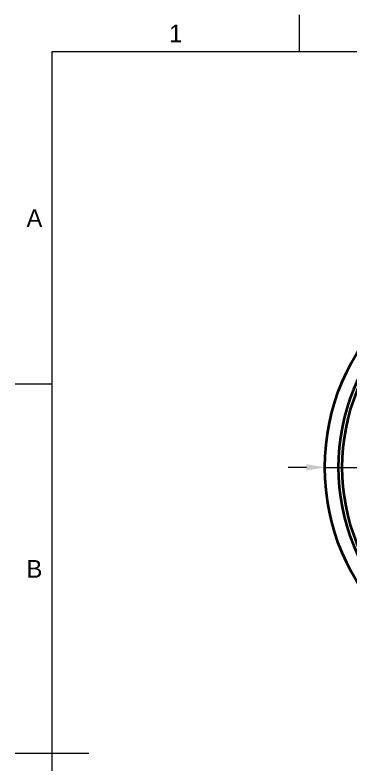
# Model space of a CAD drawing. Header units: millimetres. Extents: x 15 to 292, y 5 to 205.
# Drawn here: x 15 to 60.5, y 103.4 to 205 of the extents above; entities that cross this region are included whole.
import ezdxf

# ---------------------------------------------------------------- set-up
doc = ezdxf.new("R2010")
doc.units = ezdxf.units.MM
for name, color, linetype in [('Annotations', 7, 'Continuous'), ('Border', 7, 'Continuous'), ('Geometries', 7, 'Continuous')]:
    doc.layers.add(name, color=color, linetype=linetype)
doc.styles.add('Shapr0', font='txt', dxfattribs={"height": 2.3925})
doc.styles.add('Shapr7', font='txt', dxfattribs={"height": 2.3925})
doc.dimstyles.new('ISO-25', dxfattribs={"dimtxt": 2.5, "dimasz": 2.5, "dimexe": 1.25, "dimexo": 0.625, "dimtad": 1, "dimtxsty": 'Standard', "dimcen": 2.5, "dimadec": 0, "dimazin": 0, "dimtfac": 1, "dimtmove": 0, "dimatfit": 3, "dimfxl": 1, "dimarcsym": 0})

# ---------------------------------------------------------------- blocks, each defined once
blk = doc.blocks.new('*D4')
at = {"layer": 'Annotations', "color": 0, "linetype": 'Continuous', "lineweight": 15}
for p, q in [((54.45, 143.74), (51.95, 143.74)), ((56.95, 143.74), (116.55, 143.76)), ((119.05, 143.76), (140.54, 143.77))]:
    blk.add_line(p, q, dxfattribs=at)
at = {"layer": 'Annotations', "color": 0}
for points in [[(54.45, 143.32), (54.45, 144.16), (56.95, 143.74)], [(119.05, 144.18), (119.05, 143.34), (116.55, 143.76)]]:
    blk.add_solid(points, dxfattribs=at)
at = {"layer": 'Defpoints', "color": 0}
for p in [(56.95, 143.74), (116.55, 143.76)]:
    blk.add_point(p, dxfattribs=at)
at = {"layer": 'Annotations', "color": 0, "lineweight": 15, "insert": (135.11, 145.89), "char_height": 2.3925, "attachment_point": 5, "rotation": 0.019, "style": 'Shapr7'}
blk.add_mtext('\\A1;%%c59,6', dxfattribs=at)

msp = doc.modelspace()

# ---------------------------------------------------------------- linework, layer by layer
at = {"layer": 'Border', "linetype": 'Continuous', "lineweight": 15}
for p, q in [((53.5, 200), (53.5, 205)), ((287, 200), (20, 200)), ((20, 200), (20, 10)), ((20, 155), (15, 155)), ((25, 105), (15, 105))]:
    msp.add_line(p, q, dxfattribs=at)
at = {"layer": 'Geometries', "linetype": 'Continuous', "lineweight": 40}
msp.add_circle((86.75, 143.75), 29.8, dxfattribs=at)
for radius in [28, 27.5]:
    msp.add_arc((86.75, 143.75), radius, 135, 225, dxfattribs=at)

# ---------------------------------------------------------------- texts
at = {"layer": 'Border', "linetype": 'Continuous', "lineweight": 15, "char_height": 2.393, "width": 2.3925, "style": 'Shapr0'}
for s, insert, attachment_point in [('1', (36.75, 201.304), 8), ('A', (18.696, 177.5), 6), ('B', (18.696, 130), 6)]:
    msp.add_mtext(s, dxfattribs=dict(at, insert=insert, attachment_point=attachment_point))

# ---------------------------------------------------------------- dimensions: what is measured, and where the dimension line sits
at = {"layer": 'Annotations', "linetype": 'Continuous', "lineweight": 15}
dim = msp.add_diameter_dim_2p(p1=(56.95, 143.74), p2=(116.55, 143.76), dimstyle='ISO-25', override={"dimscale": 1, "dimgap": 0.7, "dimdec": 2, "dimlfac": 1, "dimrnd": 0.01, "dimzin": 8, "dimdsep": 44, "dimtxsty": 'Shapr7', "dimcen": 2.5, "dimadec": 2, "dimtol": 0, "dimlim": 0, "dimtp": 0, "dimtm": 0, "dimtfac": 0.6, "dimtdec": 8, "dimtofl": 1, "dimfrac": 2, "dimtolj": 1, "dimlwd": 15, "dimlwe": 15}, dxfattribs=at)
dim.commit()
dim.dimension.update_dxf_attribs({"geometry": '*D4', "text_midpoint": (135.113, 143.766), "dimtype": 163})

doc.saveas('drawing.dxf')
